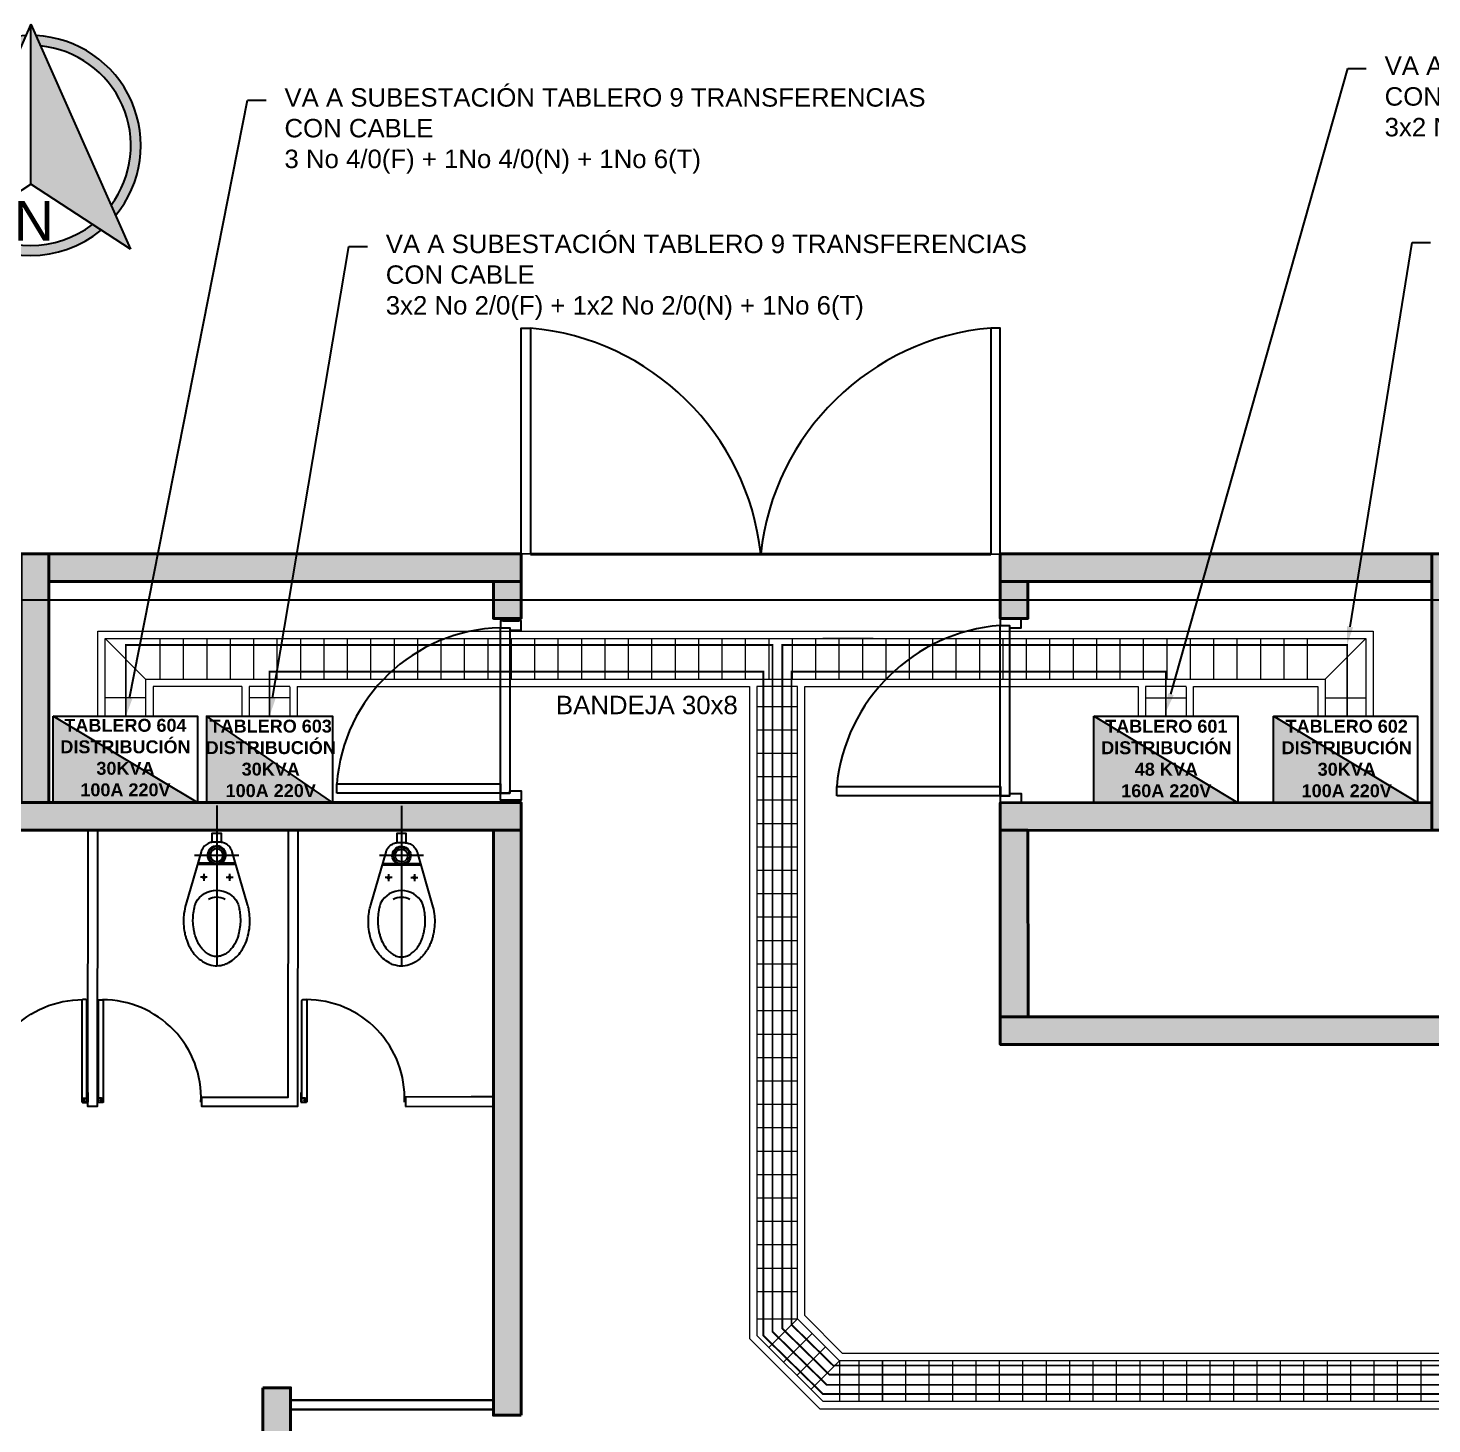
# Model space of a CAD drawing. Header units: millimetres. Extents: x -967 to 876, y -355 to 681.
# Drawn here: x 236.56 to 244.18, y -229.12 to -221.55 of the extents above; entities that cross this region are included whole.
import ezdxf
from ezdxf import colors
from ezdxf.entities.mleader import LeaderData, LeaderLine
from ezdxf.lldxf.tags import DXFTag
from ezdxf.math import Vec2, Vec3

# ---------------------------------------------------------------- set-up
doc = ezdxf.new("R2010")
doc.units = ezdxf.units.MM
doc.linetypes.add('Center', pattern=[50.8, 31.75, -6.35, 6.35, -6.35])
doc.linetypes.add('HIDDEN', pattern=[9.525, 6.35, -3.175])
for name, color, linetype, lineweight in [('-CN-GYD-BANDEJA TIPO ESCALERA', 140, 'Continuous', 18), ('-CN-GYD-TUBERÍA ILUMINACION', 5, 'Continuous', 18), ('Estructura', 8, 'Continuous', 40), ('Muro', 9, 'Continuous', 40), ('Textos 1', 7, 'Continuous', 25), ('Vidrio', 8, 'Continuous', 30)]:
    doc.layers.add(name, color=color, linetype=linetype, lineweight=lineweight)
for name, color, linetype in [('AMOBLAMIENTO', 8, 'Continuous'), ('EJE-ESTRUCTURA', 8, 'Center'), ('F-2', 8, 'Continuous'), ('HACHTCOLUMNA', 250, 'Continuous'), ('JCA_HATCH 254', 252, 'Continuous'), ('MUEBLE', 8, 'Continuous'), ('NORTE', 7, 'Continuous'), ('TB', 7, 'Continuous')]:
    doc.layers.add(name, color=color, linetype=linetype)
doc.layers.add('DIM-25', color=8, linetype='Continuous', plot=False)
doc.styles.get("Standard").update_dxf_attribs({"font": 'arial.ttf'})
tags = doc.linetypes.add('AiX_LINE', pattern='A,0.5,-0.2,["AiX",Standard,S=0.1,R=0,X=-0.1,Y=-0.05],-0.25', length=0.95).pattern_tags.tags
tags[6] = DXFTag(74, 10)

# ---------------------------------------------------------------- blocks, each defined once
blk = doc.blocks.new('Est etapa 3 torre')
at = {"layer": 'HACHTCOLUMNA'}
h = blk.add_hatch(color=256, dxfattribs=at)
h.paths.add_polyline_path([(1123.5504, -5959.124), (1123.0504, -5959.124), (1123.0504, -5957.624), (1123.5504, -5957.624)])
h.paths.add_polyline_path([(1116.0504, -5959.124), (1115.5504, -5959.124), (1115.5504, -5957.624), (1116.0504, -5957.624)])
h.paths.add_polyline_path([(1139.548, -5959.124), (1139.048, -5959.124), (1139.048, -5957.624), (1139.548, -5957.624)])
h.paths.add_polyline_path([(1132.0504, -5959.124), (1131.5504, -5959.124), (1131.5504, -5957.624), (1132.0504, -5957.624)])
h.paths.add_polyline_path([(1140.048, -5967.6488), (1140.048, -5968.1488), (1138.548, -5968.1488), (1138.548, -5967.6488)])
h.paths.add_polyline_path([(1124.0504, -5967.6488), (1124.0504, -5968.1488), (1122.5504, -5968.1488), (1122.5504, -5967.6488)])
h.paths.add_polyline_path([(1131.0504, -5967.6488), (1131.0504, -5968.1488), (1132.5504, -5968.1488), (1132.5504, -5967.6488)])
h.paths.add_polyline_path([(1115.0504, -5967.6488), (1115.0504, -5968.1488), (1116.5504, -5968.1488), (1116.5504, -5967.6488)])
h.paths.add_polyline_path([(1140.048, -5975.6488), (1140.048, -5976.1488), (1138.548, -5976.1488), (1138.548, -5975.6488)])
h.paths.add_polyline_path([(1124.0504, -5975.6488), (1124.0504, -5976.1488), (1122.5504, -5976.1488), (1122.5504, -5975.6488)])
h.paths.add_polyline_path([(1131.0504, -5975.6488), (1131.0504, -5976.1488), (1132.5504, -5976.1488), (1132.5504, -5975.6488)])
h.paths.add_polyline_path([(1115.0504, -5975.6488), (1115.0504, -5976.1488), (1116.5504, -5976.1488), (1116.5504, -5975.6488)])
h.paths.add_polyline_path([(1140.048, -5985.7488), (1140.048, -5986.2488), (1138.548, -5986.2488), (1138.548, -5985.7488)])
h.paths.add_polyline_path([(1124.0504, -5985.7488), (1124.0504, -5986.2488), (1122.5504, -5986.2488), (1122.5504, -5985.7488)])
h.paths.add_polyline_path([(1131.0504, -5985.7488), (1131.0504, -5986.2488), (1132.5504, -5986.2488), (1132.5504, -5985.7488)])
h.paths.add_polyline_path([(1115.0504, -5985.7488), (1115.0504, -5986.2488), (1116.5504, -5986.2488), (1116.5504, -5985.7488)])
h.paths.add_polyline_path([(1140.048, -5993.7488), (1140.048, -5994.2488), (1138.548, -5994.2488), (1138.548, -5993.7488)])
h.paths.add_polyline_path([(1124.0504, -5993.7488), (1124.0504, -5994.2488), (1122.5504, -5994.2488), (1122.5504, -5993.7488)])
h.paths.add_polyline_path([(1131.0504, -5993.7488), (1131.0504, -5994.2488), (1132.5504, -5994.2488), (1132.5504, -5993.7488)])
h.paths.add_polyline_path([(1115.0504, -5993.7488), (1115.0504, -5994.2488), (1116.5504, -5994.2488), (1116.5504, -5993.7488)])
h.paths.add_polyline_path([(1132.0504, -6003.4264), (1131.5504, -6003.4264), (1131.5504, -6004.9218), (1132.0504, -6004.9218)])
h.paths.add_polyline_path([(1138.1528, -6003.4238), (1139.6528, -6003.4238), (1139.6528, -6003.9238), (1138.1528, -6003.9238)])
h.paths.add_polyline_path([(1116.0504, -6004.9241), (1116.0504, -6003.4241), (1115.5504, -6003.4241), (1115.5504, -6004.9241)])
h.paths.add_polyline_path([(1123.5504, -6004.9241), (1123.5504, -6003.4241), (1123.0504, -6003.4241), (1123.0504, -6004.9241)])
h.paths.add_polyline_path([(1139.048, -6011.9488), (1139.048, -6009.5488), (1139.548, -6009.5488), (1139.548, -6011.9488)])
h.paths.add_polyline_path([(1131.5504, -6009.5488), (1131.5504, -6011.9488), (1132.0504, -6011.9488), (1132.0504, -6009.5488)])
h.paths.add_polyline_path([(1123.0504, -6009.5488), (1123.0504, -6011.9488), (1123.5504, -6011.9488), (1123.5504, -6009.5488)])
h.paths.add_polyline_path([(1116.0504, -6009.5488), (1116.0504, -6011.9488), (1115.5504, -6011.9488), (1115.5504, -6009.5488)])
at = {"layer": 'EJE-ESTRUCTURA'}
blk.add_line((1113.6705, -6003.6738), (1145.3332, -6003.6738), dxfattribs=at)
at = {"layer": 'Estructura'}
blk.add_lwpolyline([(1132.0504, -6004.9241), (1132.0504, -6003.4241), (1131.5504, -6003.4241), (1131.5504, -6004.9241)], close=True, dxfattribs=at)
blk = doc.blocks.new('PUERTA BAÑOS')
at = {"layer": 'AMOBLAMIENTO'}
for p, q in [((0, 0), (-0.005, 0)), ((0, -0.06), (0, 0)), ((-0.03, -0.005), (-0.03, -0.02)), ((-0.005, 0), (-0.025, 0)), ((-0.025, -0.025), (-0.005, -0.025)), ((-0.005, -0.025), (-0.005, 0)), ((-0.005, 0), (-0.005, -0.06)), ((-0.005, -0.06), (0, -0.06))]:
    blk.add_line(p, q, dxfattribs=at)
blk.add_lwpolyline([(-0.0075, 0.0025), (-0.0075, -0.6278, -0.414214), (-0.0125, -0.6328), (-0.0325, -0.6328, -0.414214), (-0.0375, -0.6278), (-0.0375, -0.0025, -0.414214), (-0.0325, 0.0025)], format="xyb", close=True, dxfattribs=at)
blk.add_circle((-0.0225, -0.0125), 0.0025, dxfattribs=at)
at = {"layer": 'AMOBLAMIENTO', "ltscale": 0.1}
blk.add_arc((-0.034, -0.0259), 0.6069, 177.54831, 270.14368, dxfattribs=at)
at = {"layer": 'AMOBLAMIENTO'}
for centre, start, end in [((-0.025, -0.005), 90, 180), ((-0.025, -0.02), 180, 270)]:
    blk.add_arc(centre, 0.005, start, end, dxfattribs=at)
blk = doc.blocks.new('INODORO')
at = {"layer": 'AMOBLAMIENTO', "extrusion": (-1.55665e-06, -4.47371e-06, 1)}
for p, q in [((-0.0513, 0.24, 13.5017), (-0.0887, 0.24, 13.5017)), ((-0.07, 0.2213, 13.5017), (-0.07, 0.2587, 13.5017)), ((0.0513, 0.24, 13.5017), (0.0887, 0.24, 13.5017)), ((0.07, 0.2213, 13.5017), (0.07, 0.2587, 13.5017)), ((0.103, 0.17, 13.5017), (-0.103, 0.17, 13.5017)), ((-0.0237, 0.164, 13.5017), (-0.1013, 0.164, 13.5017)), ((0.1013, 0.164, 13.5017), (0.0237, 0.164, 13.5017))]:
    blk.add_line(p, q, dxfattribs=at)
at = {"layer": 'AMOBLAMIENTO', "extrusion": (-1.55665e-06, -4.47371e-06, 1), "flags": 128}
for points, elevation in [([(0.1671, 0.3875), (0.0841, 0.1015, -0.016701), (0.0827, 0.097, -0.022806), (0.0804, 0.0911, -0.021821), (0.0776, 0.0856, -0.034751), (0.0723, 0.0775, -0.036571), (0.0655, 0.0699, -0.043988), (0.056, 0.0621, -0.052185), (0.0431, 0.0552, -0.082496), (0.0207, 0.0501, -0.014668), (0.0166, 0.05), (-0.0166, 0.05, -0.083909), (-0.0396, 0.0539, -0.098699), (-0.0632, 0.0678, -0.082496), (-0.0776, 0.0856, -0.052185), (-0.0834, 0.099, -0.009147), (-0.0841, 0.1015), (-0.1671, 0.3875, -0.038438), (-0.1773, 0.4362, -0.03221), (-0.18, 0.4779, -0.004356), (-0.18, 0.4836, -0.034754), (-0.176, 0.5285, -0.021818), (-0.1704, 0.5562, -0.013779), (-0.1656, 0.5734, -0.009024), (-0.1628, 0.582, -0.022804), (-0.1543, 0.6032, -0.021821), (-0.1445, 0.6227, -0.031515), (-0.1273, 0.6491, -0.003233), (-0.1258, 0.6511, -0.036571), (-0.1069, 0.6723, -0.043988), (-0.0805, 0.6939, -0.02205), (-0.0659, 0.7029, -0.030103), (-0.0513, 0.7099, -0.082496), (-0.0079, 0.7198, -0.014666), (0, 0.72, -0.083908), (0.0445, 0.7125, -0.043384), (0.0659, 0.7029, -0.055079), (0.1007, 0.6781, -0.050815), (0.1273, 0.6491, -0.03155), (0.1445, 0.6226, -0.052186), (0.1652, 0.5748, -0.001468), (0.1656, 0.5734, -0.042516), (0.1773, 0.5196, -0.03221), (0.18, 0.4779, -0.004357), (0.18, 0.4723, -0.034752), (0.176, 0.4274, -0.02182), (0.1704, 0.3996, -0.009707), (0.1671, 0.3875)], 13.5018), ([(0, 0.6701, 0.014666), (-0.005, 0.6699, 0.082496), (-0.0324, 0.6637, 0.044795), (-0.046, 0.6567, 0.007375), (-0.0496, 0.6542, 0.043988), (-0.0699, 0.6377, 0.036571), (-0.0844, 0.6214, 0.018877), (-0.0909, 0.6122, 0.015864), (-0.0979, 0.6006, 0.021821), (-0.1063, 0.584, 0.022804), (-0.1136, 0.5659, 0.01791), (-0.1181, 0.5512, 0.004894), (-0.1196, 0.5455, 0.021818), (-0.1248, 0.5196, 0.034754), (-0.1285, 0.4778, 0.004356), (-0.1285, 0.4725, 0.03221), (-0.126, 0.4336, 0.03362), (-0.1181, 0.3937, 0.010353), (-0.1156, 0.3852, 0.008488), (-0.1133, 0.3783)], 13.5017), ([(0.1134, 0.3783, 0.000935), (0.1136, 0.3791, 0.017908), (0.1181, 0.3937, 0.004894), (0.1196, 0.3995, 0.02182), (0.1249, 0.4253, 0.034752), (0.1285, 0.4672, 0.004357), (0.1286, 0.4725, 0.03221), (0.1261, 0.5114, 0.033619), (0.1181, 0.5512, 0.010353), (0.1157, 0.5597, 0.052186), (0.098, 0.6006, 0.015899), (0.0909, 0.6122, 0.066511), (0.0652, 0.6422, 0.040373), (0.046, 0.6567, 0.058094), (0.0282, 0.6653, 0.083908), (0, 0.6701)], 13.5017)]:
    blk.add_lwpolyline(points, format="xyb", dxfattribs=dict(at, elevation=elevation))
at = {"layer": 'AMOBLAMIENTO', "linetype": 'HIDDEN', "ltscale": 0.25, "extrusion": (-1.55665e-06, -4.47371e-06, 1), "elevation": 13.5017}
for points in [[(0, -0.1499), (0, 0.7201)], [(-0.12, 0.1201), (0.12, 0.1201)]]:
    blk.add_lwpolyline(points, dxfattribs=at)
at = {"layer": 'AMOBLAMIENTO', "extrusion": (-1.55665e-06, -4.47371e-06, 1), "elevation": 13.5017}
blk.add_lwpolyline([(0.025, 0.0501), (-0.025, 0.0501), (-0.025, 0.0001), (0.025, 0.0001)], close=True, dxfattribs=at)
at = {"layer": 'AMOBLAMIENTO', "extrusion": (-1.55665e-06, -4.47371e-06, 1)}
for major_axis, start_param, end_param in [((0.1211, -0.0421), 3.962815, 6.131668), ((0.0863, -0.03), 4.528683, 5.5658)]:
    blk.add_ellipse((0, 0.4382, 13.5017), major_axis=major_axis, ratio=1, start_param=start_param, end_param=end_param, dxfattribs=at)
for centre, major_axis in [((-0.07, 0.24, 13.5017), (0.00567, -0.00197)), ((0.07, 0.24, 13.5017), (0.00567, -0.00197)), ((0, 0.12, 13.5017), (0.0472, -0.0164)), ((0, 0.12, 13.5017), (0.0425, -0.0148)), ((0, 0.12, 13.5017), (0.0331, -0.0115))]:
    blk.add_ellipse(centre, major_axis=major_axis, ratio=1, dxfattribs=at)
blk = doc.blocks.new('A$C9ce45cf1')
at = {"layer": 'JCA_HATCH 254'}
h = blk.add_hatch(color=256, dxfattribs=at)
h.paths.add_polyline_path([(48.295, 15.3397), (48.295, 15.1897), (48.6432, 15.1897), (48.6432, 15.3397)])
h.paths.add_polyline_path([(48.6432, 15.3397), (48.7932, 15.3397), (48.7932, 13.9888), (48.6432, 13.9888)])
h.paths.add_polyline_path([(51.3548, 13.8388), (51.3548, 13.9888), (48.295, 13.9891), (48.295, 13.8391)])
h.paths.add_polyline_path([(47.9451, 9.2151), (47.945, 13.8397), (47.795, 13.8397), (47.7951, 9.5804), (47.795, 9.2151)])
h.paths.add_polyline_path([(51.3547, 10.6643), (51.2047, 10.6643), (51.2047, 13.8388), (51.3547, 13.8388)])
h.paths.add_polyline_path([(49.9544, 10.8144), (49.9546, 9.1248), (50.3047, 9.1249), (50.3047, 9.2751), (50.1055, 9.2748), (50.1045, 10.8144)])
h.paths.add_polyline_path([(51.3547, 9.275), (51.2047, 9.275), (51.2047, 8.6253), (51.3547, 8.6253)])
h.paths.add_polyline_path([(51.2047, 9.1248), (51.2047, 9.125), (51.2047, 9.275), (51.2047, 9.2748)], flags=16)
h.paths.add_polyline_path([(47.795, 6.7804), (51.3548, 6.7804), (51.3548, 6.9304), (48.295, 6.9304), (48.295, 6.815), (47.795, 6.815)])
h.paths.add_polyline_path([(51.2047, 7.4253), (51.2047, 6.9304), (51.3548, 6.9304), (51.3548, 7.4253)])
h.paths.add_polyline_path([(54.6705, 9.275), (54.6705, 9.125), (54.104, 9.125), (54.104, 6.7604), (53.954, 6.7604), (53.954, 9.275)])
h.paths.add_polyline_path([(57.2229, 9.275), (57.2229, 9.125), (56.795, 9.125), (56.795, 9.215), (56.295, 9.215), (56.295, 9.125), (55.8705, 9.125), (55.8705, 9.275)])
h.paths.add_polyline_path([(54.104, 6.7604), (61.1466, 6.7604), (61.1466, 6.9131), (54.104, 6.9131)])
h.paths.add_polyline_path([(59.422, 9.275), (59.422, 9.125), (58.4229, 9.125), (58.4229, 9.275)])
h.paths.add_polyline_path([(58.8474, 6.9131), (58.9975, 6.9131), (58.9974, 9.125), (58.8474, 9.125), (58.8474, 9.127), (58.8474, 6.9131), (58.8474, 6.9131)])
h.paths.add_polyline_path([(60.622, 9.275), (60.622, 9.125), (61.1466, 9.125), (61.1466, 6.7604), (61.2966, 6.7604), (61.2966, 9.275)])
h.paths.add_polyline_path([(64.2927, 6.915), (68.0939, 6.915), (68.0939, 6.7649), (64.2927, 6.7649)])
h.paths.add_polyline_path([(63.7426, 6.7649), (63.7426, 9.2149), (63.7927, 9.215), (63.7927, 6.815), (64.2926, 6.815), (64.2927, 6.7649)])
h.paths.add_polyline_path([(67.5279, 8.4186), (67.528, 6.9149), (67.3779, 6.9149), (67.3779, 8.4186)])
h.paths.add_polyline_path([(67.5279, 8.4186), (67.9438, 8.4186), (67.9438, 8.2686), (67.5279, 8.2686)])
h.paths.add_polyline_path([(68.0939, 8.4186), (68.0939, 6.915), (67.9438, 6.915), (67.9438, 8.4186)])
h.paths.add_polyline_path([(64.7921, 10.734), (67.9438, 10.7345), (67.9438, 10.5845), (64.7921, 10.584)])
h.paths.add_polyline_path([(65.4011, 11.6741), (65.4011, 10.7345), (65.5512, 10.7345), (65.5511, 11.6741)])
h.paths.add_polyline_path([(63.7412, 12.8365), (63.7426, 9.215), (63.8927, 9.215), (63.8912, 12.8365)])
h.paths.add_polyline_path([(63.8921, 10.7343), (63.8921, 10.7344), (63.8921, 10.5844), (63.8921, 10.5843)], flags=17)
h.paths.add_polyline_path([(65.4011, 12.8266), (67.9438, 12.8266), (67.9438, 12.6765), (65.4011, 12.6765)])
h.paths.add_polyline_path([(68.0939, 12.8266), (68.0939, 11.6232), (67.9438, 11.6232), (67.9438, 12.8266)])
h.paths.add_polyline_path([(65.401, 16.5935), (65.4011, 15.0341), (65.5512, 15.0341), (65.5511, 16.5935)])
h.paths.add_polyline_path([(67.4963, 16.5912), (65.4011, 16.5951), (65.4011, 16.7452), (67.4972, 16.7411)])
h.paths.add_polyline_path([(67.7138, 18.1895), (59.246, 18.1895), (59.246, 18.0395), (67.7138, 18.0395)])
h.paths.add_polyline_path([(59.246, 15.3388), (59.2464, 18.0395), (59.3964, 18.0395), (59.396, 15.3388)])
for points in [[(51.3548, 15.3387), (48.7932, 15.3387), (48.7932, 15.1887), (51.3548, 15.1887)], [(56.295, 15.3388), (53.954, 15.3388), (53.954, 15.1888), (56.295, 15.1888)], [(51.2048, 15.1887), (51.2048, 14.9884), (51.3548, 14.9884), (51.3548, 15.1887)], [(53.954, 15.1888), (53.954, 14.9885), (54.104, 14.9885), (54.104, 15.1888)]]:
    blk.add_hatch(color=256, dxfattribs=at).paths.add_polyline_path(points)
h = blk.add_hatch(color=256, dxfattribs=at)
h.paths.add_polyline_path([(62.8975, 15.3406), (59.246, 15.3406), (59.246, 15.1906), (62.8975, 15.1906)])
h.paths.add_polyline_path([(57.595, 13.8385), (57.595, 13.9885), (58.1589, 13.9888), (58.1589, 13.8388)])
h.paths.add_polyline_path([(58.9589, 13.8382), (58.9589, 13.9882), (59.6129, 13.9885), (59.6129, 13.8385)])
h.paths.add_polyline_path([(61.0465, 13.838), (61.0465, 13.988), (60.4129, 13.9885), (60.4129, 13.8385)])
h.paths.add_polyline_path([(61.1966, 12.8266), (61.0466, 12.8266), (61.0465, 14.1516), (61.1966, 14.1516)])
h.paths.add_polyline_path([(53.954, 12.8266), (61.1966, 12.8266), (61.1966, 12.6766), (53.954, 12.6765)])
h.paths.add_polyline_path([(59.5474, 12.8267), (59.3974, 12.8267), (59.3974, 13.8384), (59.5474, 13.8384)])
h.paths.add_polyline_path([(57.8983, 12.8268), (57.7482, 12.8268), (57.7482, 13.8385), (57.8982, 13.8385)])
h.paths.add_polyline_path([(53.9541, 12.8266), (53.954, 13.8388), (54.104, 13.8388), (54.1042, 12.8266)])
h.paths.add_polyline_path([(53.954, 13.8385), (53.954, 13.9885), (56.295, 13.9888), (56.295, 13.8388)])
at = {"layer": 'AMOBLAMIENTO'}
for points in [[(49.0566, 13.8388), (49.0556, 12.3409), (49.0056, 12.3409), (49.0056, 12.3909), (49.0056, 12.3909), (49.0066, 13.8388)], [(50.1432, 13.8388), (50.1422, 12.3402), (49.6238, 12.3402), (49.6238, 12.3902), (50.0921, 12.3902), (50.0931, 13.8388)], [(50.7277, 12.3408), (51.2047, 12.3418), (51.2047, 12.3919), (51.0845, 12.3919), (51.0845, 12.3919), (50.7277, 12.3909)]]:
    blk.add_lwpolyline(points, close=True, dxfattribs=at)
at = {"layer": 'DIM-25'}
for centre, radius, start, end in [((51.2848, 15.1914), 1.3774, 6.14221, 84.97734), ((54.0238, 15.1922), 1.3773, 95.02115, 173.88903), ((51.267, 14.024), 0.9144, 91.53544, 175.8492), ((54.0281, 13.9878), 0.9655, 94.40154, 174.68396)]:
    blk.add_arc(centre, radius, start, end, dxfattribs=at)
at = {"layer": 'F-2'}
for points in [[(51.2932, 14.9254), (51.355, 14.9254), (51.355, 14.9761), (51.2425, 14.9761), (51.2425, 14.9381), (51.2932, 14.9381), (51.2932, 14.9254)], [(51.2552, 14.9888), (51.2552, 14.9761), (51.3423, 14.9761), (51.3423, 14.9888)], [(54.0047, 14.9378), (54.0665, 14.9378), (54.0665, 14.9885), (53.954, 14.9885), (53.954, 14.9505), (54.0047, 14.9505), (54.0047, 14.9378)], [(51.2932, 14.0522), (51.355, 14.0522), (51.355, 14.0015), (51.2425, 14.0015), (51.2425, 14.0395), (51.2932, 14.0395), (51.2932, 14.0522)], [(54.0049, 14.0392), (54.0667, 14.0392), (54.0667, 13.9885), (53.9542, 13.9885), (53.9542, 14.0265), (54.0049, 14.0265), (54.0049, 14.0392)], [(51.2552, 13.9888), (51.2552, 14.0015), (51.3423, 14.0015), (51.3423, 13.9888)]]:
    blk.add_lwpolyline(points, dxfattribs=at)
for points in [[(51.2932, 14.0395), (51.2425, 14.0395), (51.2425, 14.9381), (51.2932, 14.9381)], [(54.0047, 14.0265), (53.954, 14.0265), (53.954, 14.9505), (54.0047, 14.9505)]]:
    blk.add_lwpolyline(points, close=True, dxfattribs=at)
at = {"layer": 'MUEBLE', "linetype": 'ByBlock'}
for points in [[(51.4054, 15.3379), (51.3547, 15.3388), (51.3547, 16.5635), (51.4055, 16.5635)], [(53.9033, 15.3379), (53.954, 15.3388), (53.954, 16.5642), (53.9033, 16.5633)]]:
    blk.add_lwpolyline(points, close=True, dxfattribs=at)
at = {"layer": 'MUEBLE', "linetype": 'HIDDEN'}
for points in [[(51.2425, 14.0902), (51.2425, 14.0395), (50.355, 14.0395), (50.355, 14.0902)], [(53.9542, 14.0772), (53.9542, 14.0265), (53.0667, 14.0265), (53.0667, 14.0772)]]:
    blk.add_lwpolyline(points, close=True, dxfattribs=at)
at = {"layer": 'Muro'}
blk.add_line((51.4054, 15.3379), (53.9033, 15.3379), dxfattribs=at)
for points in [[(48.6432, 15.3397), (48.7932, 15.3397), (48.7932, 13.9888), (48.6432, 13.9888)], [(51.3548, 13.8388), (51.3548, 13.9888), (48.295, 13.9891), (48.295, 13.8391)], [(53.954, 13.8385), (53.954, 13.9885), (56.295, 13.9888), (56.295, 13.8388)], [(51.3547, 10.6643), (51.2047, 10.6643), (51.2047, 13.8388), (51.3547, 13.8388)], [(53.9541, 12.8266), (53.954, 13.8388), (54.104, 13.8388), (54.1042, 12.8266)], [(53.954, 12.8266), (61.1966, 12.8266), (61.1966, 12.6766), (53.954, 12.6765)], [(49.9544, 10.8144), (49.9546, 9.1248), (50.1047, 9.1248), (50.1045, 10.8144)]]:
    blk.add_lwpolyline(points, close=True, dxfattribs=at)
for points in [[(51.3548, 15.3387), (48.7932, 15.3387), (48.7932, 15.1887), (51.3548, 15.1887), (51.3548, 15.3387)], [(56.295, 15.3388), (53.954, 15.3388), (53.954, 15.1888), (56.295, 15.1888), (56.295, 15.3388)], [(51.2048, 15.1887), (51.2048, 14.9884), (51.3548, 14.9884), (51.3548, 15.1887), (51.2048, 15.1887)], [(53.954, 15.1888), (53.954, 14.9885), (54.104, 14.9885), (54.104, 15.1888), (53.954, 15.1888)]]:
    blk.add_lwpolyline(points, dxfattribs=at)
at = {"layer": 'Vidrio'}
blk.add_lwpolyline([(51.2047, 10.6962), (51.2047, 10.7462), (50.1045, 10.7461), (50.1045, 10.6961)], close=True, dxfattribs=at)
at = {"layer": 'AMOBLAMIENTO', "extrusion": (0, 0, -1), "zscale": -1, "rotation": 180.0000163624754}
blk.add_blockref('INODORO', (-49.7037, 13.8239, 13.5017), dxfattribs=at)
at = {"layer": 'AMOBLAMIENTO', "extrusion": (0, 0, -1), "xscale": -1, "zscale": -1, "rotation": 179.9999836375244}
blk.add_blockref('INODORO', (-50.7062, 13.8218, 13.5017), dxfattribs=at)
at = {"layer": 'AMOBLAMIENTO', "linetype": 'HIDDEN', "ltscale": 0.0003, "yscale": 0.8784798838123716, "zscale": 0.8784798838123716}
for p, xscale, rotation in [((49.0056, 12.364), -0.8784798838123716, 179.9996933002925), ((49.0557, 12.3635), 0.8784798838123716, 180.0003066997074), ((50.1596, 12.364), 0.8784798838123716, 180.0003066997074)]:
    blk.add_blockref('PUERTA BAÑOS', p, dxfattribs=dict(at, xscale=xscale, rotation=rotation))
at = {"layer": 'Muro'}
blk.add_blockref('Est etapa 3 torre', (-1075.2553, 6018.7638), dxfattribs=at)
blk = doc.blocks.new('TB')
at = {"layer": 'TB'}
h = blk.add_hatch(color=256, dxfattribs=at)
h.dxf.hatch_style = 1
h.paths.add_polyline_path([(0.1564, 0), (-0.1564, 0.1562), (-0.1564, 0)])
blk.add_lwpolyline([(-0.1564, 0.1562), (0.1564, 0.1562), (0.1564, 0), (-0.1564, 0)], close=True, dxfattribs=at)
blk.add_lwpolyline([(0.1564, 0), (-0.1564, 0.1562)], dxfattribs=at)
blk = doc.blocks.new('A$Cf847e5f9')
at = {"true_color": 0x636466}
h = blk.add_hatch(color=251, dxfattribs=at)
h.dxf.hatch_style = 1
h.paths.add_polyline_path([(7.58, 4.1), (17.59, -2.41), (7.58, 20.19)])
h = blk.add_hatch(color=256)
h.dxf.hatch_style = 1
h.paths.add_polyline_path([(-0.94, 0.95), (-0.48, 1.98, -0.58483), (6.62, 18.02), (7.08, 19.06, 0.618991)])
h.paths.add_polyline_path([(15.65, 1.98), (16.1, 0.95, 0.618991), (8.08, 19.06), (8.54, 18.02, -0.58483)])
h = blk.add_hatch(color=256)
h.dxf.hatch_style = 1
h.paths.add_polyline_path([(1.39, 0.07), (0.5, -0.5, 0.361596), (14.66, -0.5), (13.78, 0.07, -0.344197)])
for points in [[(-2.43, -2.41), (7.58, 4.1)], [(17.59, -2.41), (7.58, 4.1)]]:
    blk.add_lwpolyline(points)
at = {"layer": 'NORTE'}
for q in [(-2.43, -2.41), (17.59, -2.41)]:
    blk.add_line((7.58, 20.19), q, dxfattribs=at)
blk.add_lwpolyline([(7.58, 4.1), (7.58, 20.19)], dxfattribs=at)
for radius, start, end in [(11.06, 92.5879, 219.6164), (11.06, 320.3836, 87.4121), (10.06, 95.4614, 216.7429), (10.06, 323.2571, 84.5386), (10.06, 232.0134, 307.9866), (11.06, 230.2404, 309.7596)]:
    blk.add_arc((7.58, 8), radius, start, end, dxfattribs=at)
at = {"layer": 'NORTE', "insert": (5.88, 2.43), "char_height": 4, "attachment_point": 1}
blk.add_mtext_dynamic_manual_height_columns('N', width=1.3231, gutter_width=12.5, heights=[0], dxfattribs=at)

msp = doc.modelspace()

# ---------------------------------------------------------------- hatches: boundary and pattern name
at = {"layer": '-CN-GYD-BANDEJA TIPO ESCALERA'}
h = msp.add_hatch(dxfattribs=at)
h.set_pattern_fill('ANSI31', color=1, scale=0.04, angle=45)
h.set_pattern_definition([(90, (71.39948, -2.21852), (-0.127, 0), [])])
h.paths.add_polyline_path([(241.1472, -228.7815), (241.1472, -229.0014), (248.4078, -229.0014), (248.4078, -228.7815)])
at = {"layer": 'TB'}
h = msp.add_hatch(color=256, dxfattribs=at)
h.dxf.hatch_style = 1
h.paths.add_polyline_path([(238.2156, -225.7528), (237.5322, -225.2841), (237.5322, -225.7528)])

# ---------------------------------------------------------------- linework, layer by layer
at = {"layer": '-CN-GYD-BANDEJA TIPO ESCALERA'}
msp.add_lwpolyline([(236.677, -224.8229), (236.677, -225.1228)], dxfattribs=at)
at = {"layer": '-CN-GYD-BANDEJA TIPO ESCALERA', "color": 1, "lineweight": 13}
for points in [[(240.5174, -228.1909), (240.5174, -228.6442), (240.8746, -229.0014), (241.1985, -229.0014)], [(241.1985, -228.7815), (240.9657, -228.7815), (240.7373, -228.5531), (240.7373, -228.1909)], [(240.5174, -228.5531), (240.7373, -228.5531), (240.5818, -228.7086)], [(240.817, -228.6328), (240.6615, -228.7883)], [(240.8894, -228.7052), (240.7339, -228.8607)]]:
    msp.add_lwpolyline(points, dxfattribs=at)
at = {"layer": '-CN-GYD-BANDEJA TIPO ESCALERA', "color": 1}
for points in [[(240.8102, -228.937), (240.9657, -228.7815), (240.9657, -229.0014)], [(241.0709, -228.7815), (241.0709, -229.0014)], [(248.3096, -228.7815), (241.1985, -228.7815), (241.1985, -229.0014), (248.3096, -229.0014)]]:
    msp.add_lwpolyline(points, dxfattribs=at)
at = {"layer": '-CN-GYD-TUBERÍA ILUMINACION', "linetype": 'AiX_LINE', "ltscale": 10, "const_width": 0.01}
for points in [[(237.0947, -225.2841), (237.0947, -224.8971), (240.6021, -224.8971), (240.6021, -228.6236), (240.8962, -228.912), (248.4489, -228.912), (248.7575, -228.6045), (248.7575, -226.9152)], [(248.6841, -226.9152), (248.6841, -228.6014), (248.4274, -228.8571), (240.9107, -228.8571), (240.655, -228.6064), (240.655, -224.8971), (243.7188, -224.8971), (243.7188, -225.2844)]]:
    msp.add_lwpolyline(points, dxfattribs=at)
at = {"layer": '-CN-GYD-TUBERÍA ILUMINACION', "color": 1, "linetype": 'AiX_LINE', "ltscale": 10, "const_width": 0.01}
for points in [[(237.8739, -225.2841), (237.8739, -225.042), (240.5521, -225.042), (240.5521, -228.6446), (240.8758, -228.962), (248.4695, -228.962), (248.8075, -228.6253), (248.8075, -226.9152)], [(248.6341, -226.9152), (248.6341, -228.5806), (248.4067, -228.8071), (240.9311, -228.8071), (240.705, -228.5854), (240.705, -225.042), (242.7355, -225.042), (242.7355, -225.2844)]]:
    msp.add_lwpolyline(points, dxfattribs=at)
at = {"layer": 'TB'}
msp.add_line((238.2215, -225.7528), (237.4395, -225.7528), dxfattribs=at)
msp.add_lwpolyline([(237.5322, -225.2841), (238.2156, -225.2841), (238.2156, -225.7528), (237.5322, -225.2841), (237.5322, -225.7528)], dxfattribs=at)

# ---------------------------------------------------------------- block references
msp.add_blockref('A$C9ce45cf1', (187.8837, -239.7418))
at = {"layer": 'TB', "xscale": 2.5, "yscale": 3, "zscale": 1.5}
for p in [(237.0921, -225.7528), (242.7355, -225.7531), (243.7101, -225.753)]:
    msp.add_blockref('TB', p, dxfattribs=at)

# ---------------------------------------------------------------- texts
at = {"layer": 'Textos 1', "color": 42, "true_color": 0xdd8108, "char_height": 0.07, "attachment_point": 1}
for s, insert in [('\\pxqc;{\\fArial|b1|i0|c0|p34;TABLERO 604 DISTRIBUCIÓN\\P30KVA\\P100A 220V}', (236.6721, -225.2983)), ('\\pxqc;{\\fArial|b1|i0|c0|p34;TABLERO 603 DISTRIBUCIÓN\\P30KVA\\P100A 220V}', (237.4601, -225.3027)), ('\\pxqc;{\\fArial|b1|i0|c0|p34;TABLERO 601 DISTRIBUCIÓN\\P48 KVA\\P160A 220V}', (242.3177, -225.3034)), ('\\pxqc;{\\fArial|b1|i0|c0|p34;TABLERO 602 DISTRIBUCIÓN\\P30KVA\\P100A 220V}', (243.2962, -225.3034))]:
    msp.add_mtext_dynamic_manual_height_columns(s, width=0.840848, gutter_width=0.325, heights=[0], dxfattribs=dict(at, insert=insert))

# ---------------------------------------------------------------- next in the draw order: leaders
at = {"color": 7, "lineweight": 0}
ml = msp.add_multileader_mtext('Standard', dxfattribs=at)
ml.set_content('\\A1;VA A SUBESTACIÓN TABLERO 9 TRANSFERENCIAS\\P\\pxql;CON CABLE\\P3 No 4/0(F) + 1No 4/0(N) + 1No 6(T)', color=7)
ml.set_leader_properties()
ml.build(insert=Vec2(0, 0))
ml.multileader.update_dxf_attribs({"dogleg_length": 0.1, "arrow_head_size": 0.1})
ctx = ml.context
ctx.base_point, ctx.char_height, ctx.arrow_head_size, ctx.landing_gap_size, ctx.plane_origin = Vec3(237.855, -221.941), 0.1, 0.1, 0.1, Vec3(241.6485, -219.8492)
notes = []
notes.append((ctx, [(0, (1, 1, 0), (237.755, -221.941), (1, 0), 0.1, [(0, [(237.0947, -225.2841)], 0, [])])]))
ctx.mtext.insert, ctx.mtext.width, ctx.mtext.flow_direction = Vec3(237.955, -221.8763), 3.656652, 5
ctx.mtext.has_bg_fill, ctx.mtext.bg_color, ctx.mtext.bg_scale_factor, ctx.mtext.bg_transparency, ctx.mtext.use_window_bg_color = 1, -1027028792, 1.5, 0, 1
ml = msp.add_multileader_mtext('Standard', dxfattribs=at)
ml.set_content('\\A1;VA A SUBESTACIÓN TABLERO 9 TRANSFERENCIAS\\PCON CABLE\\P3 No 4/0(F) + 1No 4/0(N) + 1No 6(T)', color=7)
ml.set_leader_properties()
ml.build(insert=Vec2(0, 0))
ml.multileader.update_dxf_attribs({"dogleg_length": 0.1, "arrow_head_size": 0.1})
ctx = ml.context
ctx.base_point, ctx.char_height, ctx.arrow_head_size, ctx.landing_gap_size, ctx.plane_origin = Vec3(244.1715, -222.7131), 0.1, 0.1, 0.1, Vec3(247.9675, -219.8492)
notes.append((ctx, [(0, (1, 1, 0), (244.0715, -222.7131), (1, 0), 0.1, [(0, [(243.7188, -224.8971)], 0, [])])]))
ctx.mtext.insert, ctx.mtext.flow_direction = Vec3(244.2715, -222.6484), 5
ctx.mtext.has_bg_fill, ctx.mtext.bg_color, ctx.mtext.bg_scale_factor, ctx.mtext.bg_transparency, ctx.mtext.use_window_bg_color = 1, -1027028792, 1.5, 0, 1
for ctx, leaders in notes:
    for number, flags, end, landing, length, lines in leaders:
        leader = LeaderData()
        leader.index, (leader.has_last_leader_line, leader.has_dogleg_vector, leader.attachment_direction) = number, flags
        leader.last_leader_point, leader.dogleg_vector, leader.dogleg_length = Vec3(end), Vec3(landing), length
        for number, points, colour, breaks in lines:
            line = LeaderLine()
            line.index, line.vertices, line.color, line.breaks = number, Vec3.list(points), colors.encode_raw_color(colour), breaks
            leader.lines.append(line)
        ctx.leaders.append(leader)

# ---------------------------------------------------------------- next in the draw order: linework, layer by layer
at = {"layer": '-CN-GYD-BANDEJA TIPO ESCALERA', "color": 1, "lineweight": 13}
for points in [[(236.9821, -224.8629), (237.202, -225.0828), (237.202, -225.2841)], [(237.7238, -225.1228), (237.242, -225.1228), (237.242, -225.2839)], [(237.7238, -225.1225), (237.7238, -225.2839)], [(237.202, -225.1835), (236.9821, -225.1835)]]:
    msp.add_lwpolyline(points, dxfattribs=at)

# ---------------------------------------------------------------- next in the draw order: block references
at = {"layer": 'NORTE', "xscale": 0.05396994043521819, "yscale": 0.05396994043521819, "zscale": 0.5396994043521819}
msp.add_blockref('A$Cf847e5f9', (236.1697, -222.619), dxfattribs=at)

# ---------------------------------------------------------------- next in the draw order: leaders
at = {"color": 7, "lineweight": 0}
ml = msp.add_multileader_mtext('Standard', dxfattribs=at)
ml.set_content('\\A1;VA A SUBESTACIÓN A TABLERO ML2\\PCON CABLE\\P3x2 No 2/0(F) + 1x2 No 2/0(N) + 1No 6(T)', color=7)
ml.set_leader_properties()
ml.build(insert=Vec2(0, 0))
ml.multileader.update_dxf_attribs({"dogleg_length": 0.1, "arrow_head_size": 0.1})
ctx = ml.context
ctx.base_point, ctx.char_height, ctx.arrow_head_size, ctx.landing_gap_size, ctx.plane_origin = Vec3(243.8223, -221.7689), 0.1, 0.1, 0.1, Vec3(246.9828, -220.1991)
notes = []
notes.append((ctx, [(0, (1, 1, 0), (243.7223, -221.7689), (1, 0), 0.1, [(0, [(242.7355, -225.261)], 0, [])])]))
ctx.mtext.insert, ctx.mtext.flow_direction = Vec3(243.9223, -221.7042), 5
ctx.mtext.has_bg_fill, ctx.mtext.bg_color, ctx.mtext.bg_scale_factor, ctx.mtext.bg_transparency, ctx.mtext.use_window_bg_color = 1, -1027028792, 1.5, 0, 1
ml = msp.add_multileader_mtext('Standard', dxfattribs=at)
ml.set_content('\\A1;VA A SUBESTACIÓN TABLERO 9 TRANSFERENCIAS\\P\\pxql;CON CABLE\\P3x2 No 2/0(F) + 1x2 No 2/0(N) + 1No 6(T)', color=7)
ml.set_leader_properties()
ml.build(insert=Vec2(0, 0))
ml.multileader.update_dxf_attribs({"dogleg_length": 0.1, "arrow_head_size": 0.1})
ctx = ml.context
ctx.base_point, ctx.char_height, ctx.arrow_head_size, ctx.landing_gap_size, ctx.plane_origin = Vec3(238.4046, -222.7357), 0.1, 0.1, 0.1, Vec3(242.1226, -220.1777)
notes.append((ctx, [(0, (1, 1, 0), (238.3046, -222.7357), (1, 0), 0.1, [(0, [(237.8739, -225.2841)], 0, [])])]))
ctx.mtext.insert, ctx.mtext.width, ctx.mtext.flow_direction = Vec3(238.5046, -222.671), 3.471464, 5
ctx.mtext.has_bg_fill, ctx.mtext.bg_color, ctx.mtext.bg_scale_factor, ctx.mtext.bg_transparency, ctx.mtext.use_window_bg_color = 1, -1027028792, 1.5, 0, 1
for ctx, leaders in notes:
    for number, flags, end, landing, length, lines in leaders:
        leader = LeaderData()
        leader.index, (leader.has_last_leader_line, leader.has_dogleg_vector, leader.attachment_direction) = number, flags
        leader.last_leader_point, leader.dogleg_vector, leader.dogleg_length = Vec3(end), Vec3(landing), length
        for number, points, colour, breaks in lines:
            line = LeaderLine()
            line.index, line.vertices, line.color, line.breaks = number, Vec3.list(points), colors.encode_raw_color(colour), breaks
            leader.lines.append(line)
        ctx.leaders.append(leader)

# ---------------------------------------------------------------- next in the draw order: hatches: boundary and pattern name
at = {"layer": '-CN-GYD-BANDEJA TIPO ESCALERA', "lineweight": 13}
h = msp.add_hatch(dxfattribs=at)
h.set_pattern_fill('ANSI31', color=1, scale=0.04, angle=45)
h.set_pattern_definition([(90, (71.41909, -2.03933), (-0.127, 0), [])])
h.paths.add_polyline_path([(237.202, -224.8629), (237.202, -225.0828), (243.6, -225.0828), (243.6, -224.8629)])
at = {"layer": '-CN-GYD-BANDEJA TIPO ESCALERA'}
h = msp.add_hatch(dxfattribs=at)
h.set_pattern_fill('ANSI31', color=1, scale=0.04, angle=135)
h.set_pattern_definition([(180, (71.39948, -2.21852), (0, -0.127), [])])
h.paths.add_polyline_path([(240.5174, -228.4055), (240.7373, -228.4055), (240.7373, -225.4904), (240.7373, -225.1228), (240.6273, -225.1228), (240.5174, -225.1228), (240.5174, -225.4904)])

# ---------------------------------------------------------------- next in the draw order: linework, layer by layer
at = {"layer": '-CN-GYD-BANDEJA TIPO ESCALERA', "color": 1, "lineweight": 13}
for points in [[(236.9421, -225.2839), (236.9421, -224.8229), (243.86, -224.8229), (243.86, -224.9662), (243.86, -225.284)], [(236.9821, -225.2839), (236.9821, -224.8629), (243.82, -224.8629), (243.82, -225.0828), (243.82, -225.2843)], [(243.6, -225.0828), (243.82, -224.8629)], [(237.202, -225.0826), (237.202, -225.0828), (243.6, -225.0828), (243.6, -225.2842)], [(237.9837, -225.1232), (237.7638, -225.1232), (237.7638, -225.2843)], [(237.9837, -225.124), (237.9837, -225.2843)], [(238.0237, -225.1225), (238.0237, -225.2839)], [(238.0237, -225.1228), (240.0932, -225.1228), (240.4774, -225.1228), (240.4774, -225.6319), (240.4774, -228.4116), (240.4774, -228.6608), (240.858, -229.0414), (241.1072, -229.0414), (248.2396, -229.0414), (248.4888, -229.0414), (248.8695, -228.6608)], [(242.8454, -225.1232), (242.6255, -225.1232), (242.6255, -225.2843)], [(242.8454, -225.124), (242.8454, -225.2843)], [(242.8854, -225.2842), (242.8854, -225.1228), (243.56, -225.1228), (243.56, -225.2841)], [(237.9837, -225.1835), (237.7638, -225.1835)], [(242.6255, -225.1836), (242.8454, -225.1836)], [(243.6, -225.1835), (243.82, -225.1835)]]:
    msp.add_lwpolyline(points, dxfattribs=at)
at = {"layer": '-CN-GYD-BANDEJA TIPO ESCALERA', "lineweight": 13}
msp.add_lwpolyline([(241.1472, -224.8629), (240.8746, -224.8629)], dxfattribs=at)
at = {"layer": '-CN-GYD-BANDEJA TIPO ESCALERA', "color": 1, "lineweight": 13}
msp.add_lwpolyline([(240.7373, -225.1228), (240.5174, -225.1228), (240.5174, -228.4056), (240.7373, -228.4056)], close=True, dxfattribs=at)
at = {"layer": '-CN-GYD-BANDEJA TIPO ESCALERA', "color": 1}
msp.add_lwpolyline([(248.5696, -228.5365), (248.3646, -228.7415), (248.2396, -228.7415), (248.2396, -228.7415), (241.1072, -228.7415), (240.9823, -228.7415), (240.7773, -228.5365), (240.7773, -228.4116), (240.7773, -225.6319), (240.7773, -225.1228), (242.5855, -225.1228), (242.5855, -225.2842)], dxfattribs=at)

# ---------------------------------------------------------------- next in the draw order: texts
at = {"layer": 'Textos 1', "insert": (239.4277, -225.173), "char_height": 0.1, "width": 1.961891, "attachment_point": 1}
msp.add_mtext('BANDEJA 30x8 ', dxfattribs=at)

doc.saveas('drawing.dxf')
